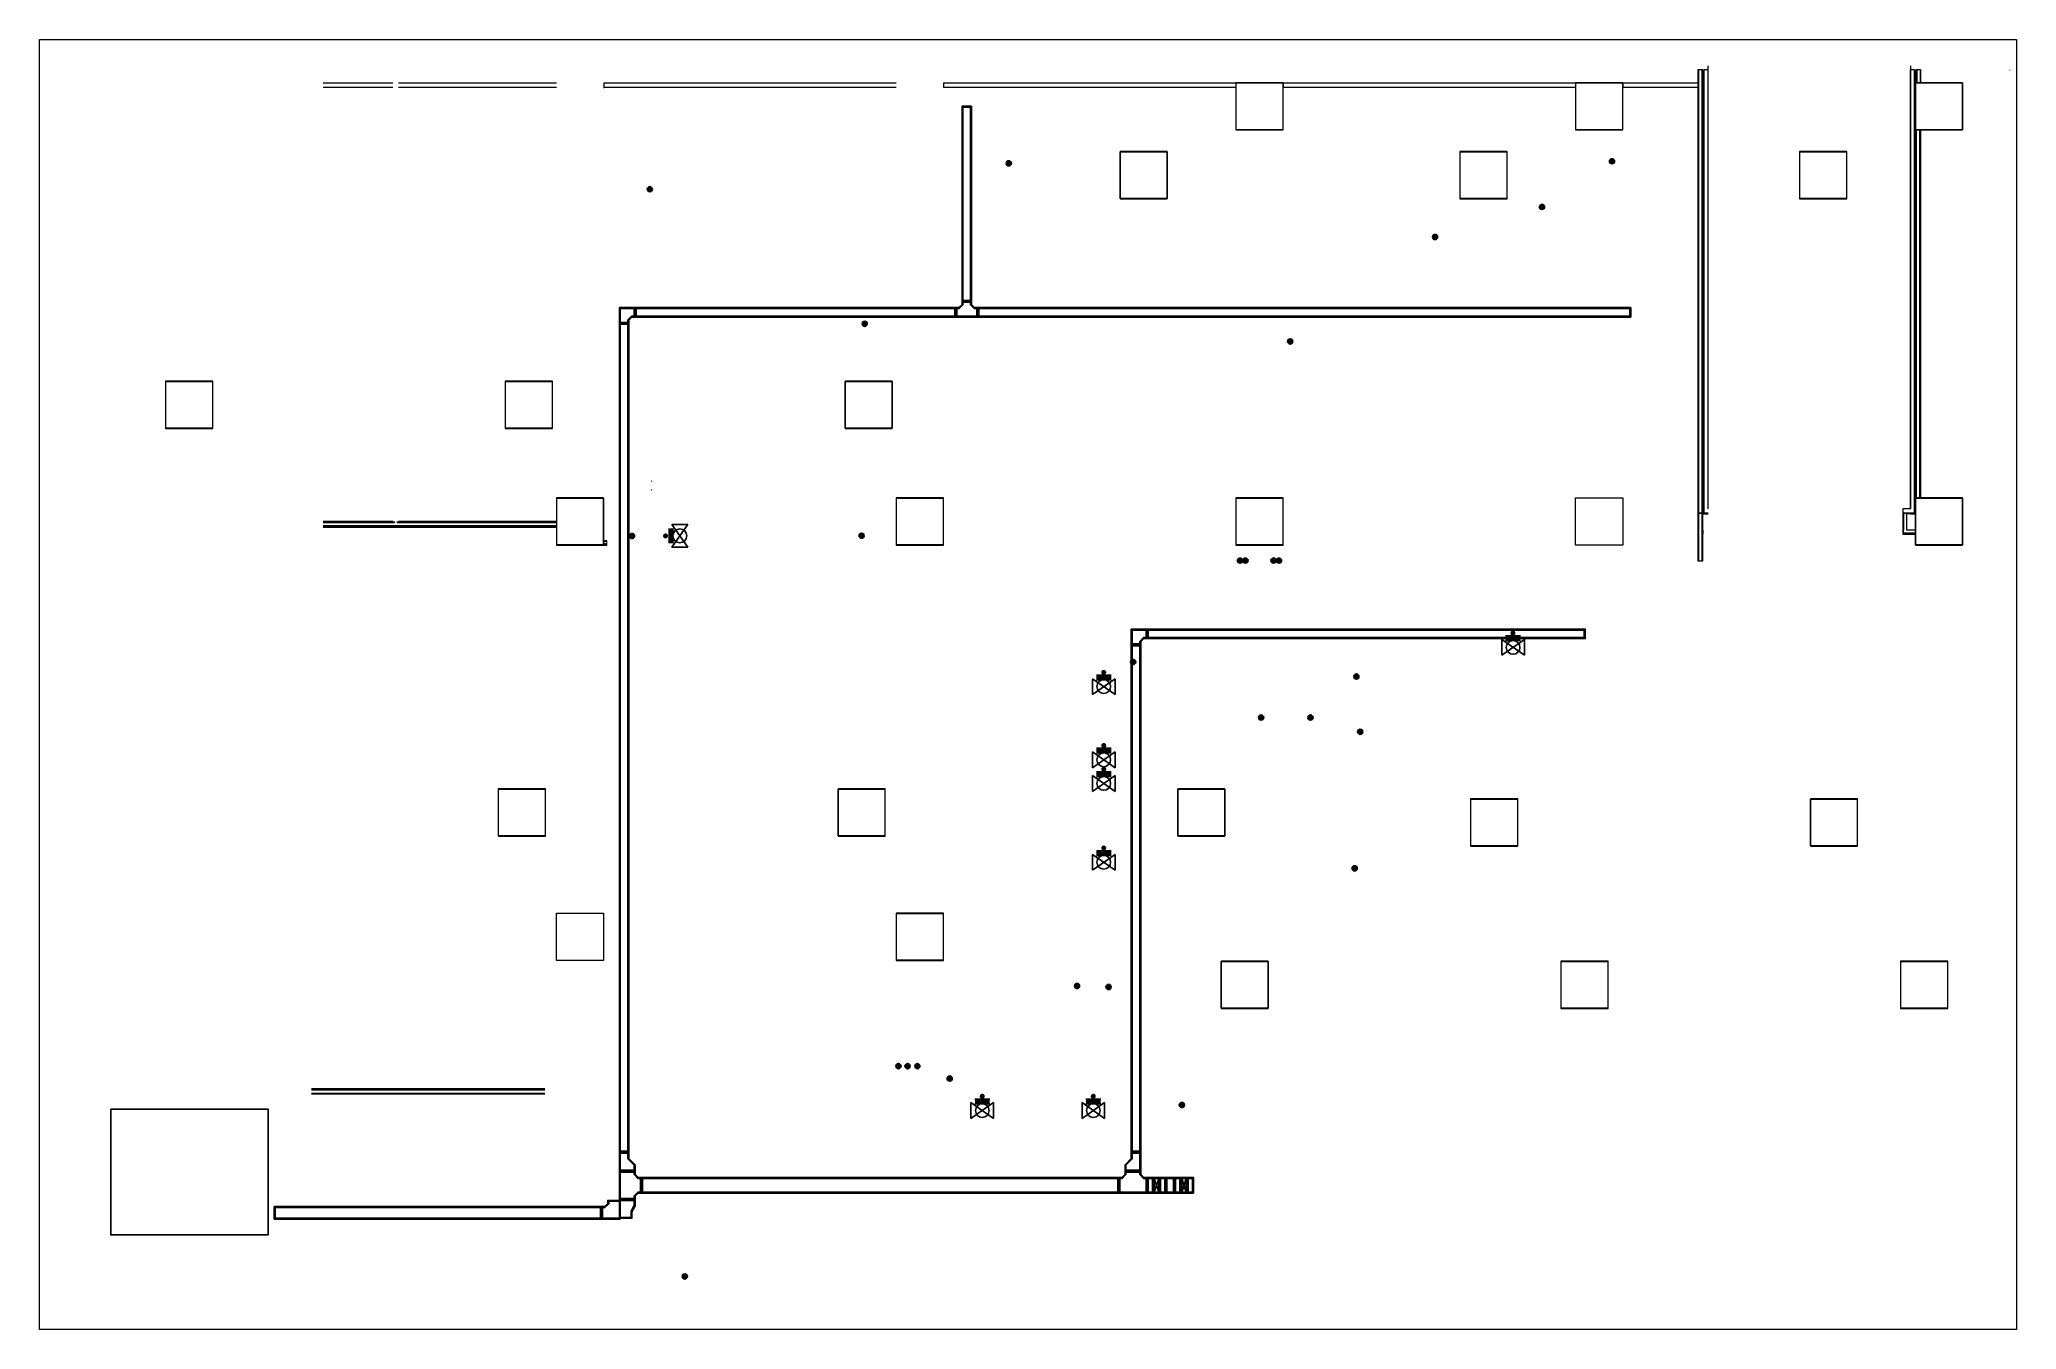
# Model space of a CAD drawing. Header units: millimetres. Extents: x 182617 to 245464, y 162716 to 203722.
import ezdxf

# ---------------------------------------------------------------- set-up
doc = ezdxf.new("R2010")
doc.units = ezdxf.units.MM
for name, color, linetype in [('Answere', 3, 'Continuous'), ('Destination', 3, 'Continuous'), ('instrument1', 1, 'Continuous'), ('instrument2', 1, 'Continuous'), ('instrument3', 1, 'Continuous')]:
    doc.layers.add(name, color=color, linetype=linetype)
doc.layers.add('Boundary', color=50, linetype='Continuous', lineweight=0)
doc.layers.add('Obstacle', color=8, linetype='Continuous', lineweight=0)
doc.layers.get('0').off()

# ---------------------------------------------------------------- blocks, each defined once
blk = doc.blocks.new('P4_FAB_INST_WIRING_1F$0$VALVE_PH4')
at = {"layer": 'instrument1'}
for p, q in [((508575, 3278), (509295, 3782)), ((508575, 3782), (509295, 3278)), ((508575, 3782), (508575, 3278)), ((509295, 3782), (509295, 3278)), ((508699, 3749), (509170, 3749))]:
    blk.add_line(p, q, dxfattribs=at)
at = {"layer": 'instrument1', "const_width": 79.4}
blk.add_lwpolyline([(508972, 3984, -1), (508893, 3984, -1)], format="xyb", close=True, dxfattribs=at)
at = {"layer": 'instrument1'}
blk.add_circle((508935, 3530), 218, dxfattribs=at)
blk.add_solid([(508699, 3895), (509170, 3895), (508699, 3749), (509170, 3749)], dxfattribs=at)
blk = doc.blocks.new('P4_FAB_INST_WIRING_1F$0$P3_PH1')
at = {"color": 1}
for p, q in [((360, 252), (-360, -252)), ((360, -252), (-360, 252)), ((-360, -252), (-360, 252)), ((360, -252), (360, 252)), ((235, -218), (-235, -218)), ((-235, -365), (235, -365))]:
    blk.add_line(p, q, dxfattribs=at)
at = {"color": 1, "const_width": 80}
blk.add_lwpolyline([(-38, -454, -1), (42, -454, -1)], format="xyb", close=True, dxfattribs=at)
at = {"color": 1}
blk.add_circle((0, 0), 218, dxfattribs=at)
blk.add_solid([(235, -365), (-235, -365), (235, -218), (-235, -218)], dxfattribs=at)
blk = doc.blocks.new('P4_FAB_ARCH_1F$0$Form Plate_ V_ Shared - Form Plate_LFC_ SS275_7T_1500 x 1500-2081056-_EXPORT_ 1F XREF')
at = {"layer": 'Obstacle'}
for p, q in [((750, 750), (-750, 750)), ((-750, 750), (-750, -750)), ((-743, -743), (-743, 743)), ((-743, 743), (743, 743)), ((743, 743), (743, -743)), ((750, -750), (750, 750)), ((-750, -750), (750, -750)), ((743, -743), (-743, -743))]:
    blk.add_line(p, q, dxfattribs=at)

msp = doc.modelspace()

# ---------------------------------------------------------------- hatches: boundary and pattern name
at = {"layer": 'instrument2'}
h = msp.add_hatch(color=256, dxfattribs=at)
edge = h.paths.add_edge_path()
edge.add_arc((213430, 199786), 82.1, 0, 360)
h = msp.add_hatch(color=256, dxfattribs=at)
edge = h.paths.add_edge_path()
edge.add_arc((213430, 199786), 82.1, 0, 360)
h = msp.add_hatch(color=256, dxfattribs=at)
edge = h.paths.add_edge_path()
edge.add_arc((213430, 199786), 82.1, 0, 360)
h = msp.add_hatch(color=256, dxfattribs=at)
edge = h.paths.add_edge_path()
edge.add_arc((213430, 199786), 82.1, 0, 360)
h = msp.add_hatch(color=256, dxfattribs=at)
edge = h.paths.add_edge_path()
edge.add_arc((232607, 199853), 82.1, 0, 360)
h = msp.add_hatch(color=256, dxfattribs=at)
edge = h.paths.add_edge_path()
edge.add_arc((232607, 199853), 82.1, 0, 360)
h = msp.add_hatch(color=256, dxfattribs=at)
edge = h.paths.add_edge_path()
edge.add_arc((232607, 199853), 82.1, 0, 360)
h = msp.add_hatch(color=256, dxfattribs=at)
edge = h.paths.add_edge_path()
edge.add_arc((232607, 199853), 82.1, 0, 360)
h = msp.add_hatch(color=256, dxfattribs=at)
edge = h.paths.add_edge_path()
edge.add_arc((202018, 198965), 82.1, 0, 360)
h = msp.add_hatch(color=256, dxfattribs=at)
edge = h.paths.add_edge_path()
edge.add_arc((202018, 198965), 82.1, 0, 360)
h = msp.add_hatch(color=256, dxfattribs=at)
edge = h.paths.add_edge_path()
edge.add_arc((202018, 198965), 82.1, 0, 360)
h = msp.add_hatch(color=256, dxfattribs=at)
edge = h.paths.add_edge_path()
edge.add_arc((202018, 198965), 82.1, 0, 360)
h = msp.add_hatch(color=256, dxfattribs=at)
edge = h.paths.add_edge_path()
edge.add_arc((230380, 198401), 82.1, 0, 360)
h = msp.add_hatch(color=256, dxfattribs=at)
edge = h.paths.add_edge_path()
edge.add_arc((230380, 198401), 82.1, 0, 360)
h = msp.add_hatch(color=256, dxfattribs=at)
edge = h.paths.add_edge_path()
edge.add_arc((230380, 198401), 82.1, 0, 360)
h = msp.add_hatch(color=256, dxfattribs=at)
edge = h.paths.add_edge_path()
edge.add_arc((230380, 198401), 82.1, 0, 360)
h = msp.add_hatch(color=256, dxfattribs=at)
edge = h.paths.add_edge_path()
edge.add_arc((226981, 197444), 82.1, 0, 360)
h = msp.add_hatch(color=256, dxfattribs=at)
edge = h.paths.add_edge_path()
edge.add_arc((226981, 197444), 82.1, 0, 360)
h = msp.add_hatch(color=256, dxfattribs=at)
edge = h.paths.add_edge_path()
edge.add_arc((226981, 197444), 82.1, 0, 360)
h = msp.add_hatch(color=256, dxfattribs=at)
edge = h.paths.add_edge_path()
edge.add_arc((226981, 197444), 82.1, 0, 360)
h = msp.add_hatch(color=256, dxfattribs=at)
edge = h.paths.add_edge_path()
edge.add_arc((208850, 194686), 82.1, 0, 360)
h = msp.add_hatch(color=256, dxfattribs=at)
edge = h.paths.add_edge_path()
edge.add_arc((208850, 194686), 82.1, 0, 360)
h = msp.add_hatch(color=256, dxfattribs=at)
edge = h.paths.add_edge_path()
edge.add_arc((208850, 194686), 82.1, 0, 360)
h = msp.add_hatch(color=256, dxfattribs=at)
edge = h.paths.add_edge_path()
edge.add_arc((208850, 194686), 82.1, 0, 360)
h = msp.add_hatch(color=256, dxfattribs=at)
edge = h.paths.add_edge_path()
edge.add_arc((222375, 194125), 82.1, 0, 360)
h = msp.add_hatch(color=256, dxfattribs=at)
edge = h.paths.add_edge_path()
edge.add_arc((222375, 194125), 82.1, 0, 360)
h = msp.add_hatch(color=256, dxfattribs=at)
edge = h.paths.add_edge_path()
edge.add_arc((222375, 194125), 82.1, 0, 360)
h = msp.add_hatch(color=256, dxfattribs=at)
edge = h.paths.add_edge_path()
edge.add_arc((222375, 194125), 82.1, 0, 360)
h = msp.add_hatch(color=256, dxfattribs=at)
edge = h.paths.add_edge_path()
edge.add_arc((201451, 187939), 82.1, 0, 360)
h = msp.add_hatch(color=256, dxfattribs=at)
edge = h.paths.add_edge_path()
edge.add_arc((201451, 187939), 82.1, 0, 360)
h = msp.add_hatch(color=256, dxfattribs=at)
edge = h.paths.add_edge_path()
edge.add_arc((201451, 187939), 82.1, 0, 360)
h = msp.add_hatch(color=256, dxfattribs=at)
edge = h.paths.add_edge_path()
edge.add_arc((201451, 187939), 82.1, 0, 360)
h = msp.add_hatch(color=256, dxfattribs=at)
edge = h.paths.add_edge_path()
edge.add_arc((208750, 187948), 82.1, 0, 360)
h = msp.add_hatch(color=256, dxfattribs=at)
edge = h.paths.add_edge_path()
edge.add_arc((208750, 187948), 82.1, 0, 360)
h = msp.add_hatch(color=256, dxfattribs=at)
edge = h.paths.add_edge_path()
edge.add_arc((208750, 187948), 82.1, 0, 360)
h = msp.add_hatch(color=256, dxfattribs=at)
edge = h.paths.add_edge_path()
edge.add_arc((208750, 187948), 82.1, 0, 360)
h = msp.add_hatch(color=256, dxfattribs=at)
edge = h.paths.add_edge_path()
edge.add_arc((220780, 187158), 82.1, 0, 360)
h = msp.add_hatch(color=256, dxfattribs=at)
edge = h.paths.add_edge_path()
edge.add_arc((220780, 187158), 82.1, 0, 360)
h = msp.add_hatch(color=256, dxfattribs=at)
edge = h.paths.add_edge_path()
edge.add_arc((220780, 187158), 82.1, 0, 360)
h = msp.add_hatch(color=256, dxfattribs=at)
edge = h.paths.add_edge_path()
edge.add_arc((220780, 187158), 82.1, 0, 360)
h = msp.add_hatch(color=256, dxfattribs=at)
edge = h.paths.add_edge_path()
edge.add_arc((220953, 187158), 82.1, 0, 360)
h = msp.add_hatch(color=256, dxfattribs=at)
edge = h.paths.add_edge_path()
edge.add_arc((220953, 187158), 82.1, 0, 360)
h = msp.add_hatch(color=256, dxfattribs=at)
edge = h.paths.add_edge_path()
edge.add_arc((220953, 187158), 82.1, 0, 360)
h = msp.add_hatch(color=256, dxfattribs=at)
edge = h.paths.add_edge_path()
edge.add_arc((220953, 187158), 82.1, 0, 360)
h = msp.add_hatch(color=256, dxfattribs=at)
edge = h.paths.add_edge_path()
edge.add_arc((221847, 187158), 82.1, 0, 360)
h = msp.add_hatch(color=256, dxfattribs=at)
edge = h.paths.add_edge_path()
edge.add_arc((221847, 187158), 82.1, 0, 360)
h = msp.add_hatch(color=256, dxfattribs=at)
edge = h.paths.add_edge_path()
edge.add_arc((221847, 187158), 82.1, 0, 360)
h = msp.add_hatch(color=256, dxfattribs=at)
edge = h.paths.add_edge_path()
edge.add_arc((221847, 187158), 82.1, 0, 360)
h = msp.add_hatch(color=256, dxfattribs=at)
edge = h.paths.add_edge_path()
edge.add_arc((222020, 187158), 82.1, 0, 360)
h = msp.add_hatch(color=256, dxfattribs=at)
edge = h.paths.add_edge_path()
edge.add_arc((222020, 187158), 82.1, 0, 360)
h = msp.add_hatch(color=256, dxfattribs=at)
edge = h.paths.add_edge_path()
edge.add_arc((222020, 187158), 82.1, 0, 360)
h = msp.add_hatch(color=256, dxfattribs=at)
edge = h.paths.add_edge_path()
edge.add_arc((222020, 187158), 82.1, 0, 360)
h = msp.add_hatch(color=256, dxfattribs=at)
edge = h.paths.add_edge_path()
edge.add_arc((224480, 183472), 82.1, 0, 360)
h = msp.add_hatch(color=256, dxfattribs=at)
edge = h.paths.add_edge_path()
edge.add_arc((224480, 183472), 82.1, 0, 360)
h = msp.add_hatch(color=256, dxfattribs=at)
edge = h.paths.add_edge_path()
edge.add_arc((224480, 183472), 82.1, 0, 360)
h = msp.add_hatch(color=256, dxfattribs=at)
edge = h.paths.add_edge_path()
edge.add_arc((224480, 183472), 82.1, 0, 360)
h = msp.add_hatch(color=256, dxfattribs=at)
edge = h.paths.add_edge_path()
edge.add_arc((221451, 182169), 82.1, 0, 360)
h = msp.add_hatch(color=256, dxfattribs=at)
edge = h.paths.add_edge_path()
edge.add_arc((221451, 182169), 82.1, 0, 360)
h = msp.add_hatch(color=256, dxfattribs=at)
edge = h.paths.add_edge_path()
edge.add_arc((221451, 182169), 82.1, 0, 360)
h = msp.add_hatch(color=256, dxfattribs=at)
edge = h.paths.add_edge_path()
edge.add_arc((221451, 182169), 82.1, 0, 360)
h = msp.add_hatch(color=256, dxfattribs=at)
edge = h.paths.add_edge_path()
edge.add_arc((223019, 182169), 82.1, 0, 360)
h = msp.add_hatch(color=256, dxfattribs=at)
edge = h.paths.add_edge_path()
edge.add_arc((223019, 182169), 82.1, 0, 360)
h = msp.add_hatch(color=256, dxfattribs=at)
edge = h.paths.add_edge_path()
edge.add_arc((223019, 182169), 82.1, 0, 360)
h = msp.add_hatch(color=256, dxfattribs=at)
edge = h.paths.add_edge_path()
edge.add_arc((223019, 182169), 82.1, 0, 360)
h = msp.add_hatch(color=256, dxfattribs=at)
edge = h.paths.add_edge_path()
edge.add_arc((224600, 181717), 82.1, 0, 360)
h = msp.add_hatch(color=256, dxfattribs=at)
edge = h.paths.add_edge_path()
edge.add_arc((224600, 181717), 82.1, 0, 360)
h = msp.add_hatch(color=256, dxfattribs=at)
edge = h.paths.add_edge_path()
edge.add_arc((224600, 181717), 82.1, 0, 360)
h = msp.add_hatch(color=256, dxfattribs=at)
edge = h.paths.add_edge_path()
edge.add_arc((224600, 181717), 82.1, 0, 360)
h = msp.add_hatch(color=256, dxfattribs=at)
edge = h.paths.add_edge_path()
edge.add_arc((224425, 177374), 82.1, 0, 360)
h = msp.add_hatch(color=256, dxfattribs=at)
edge = h.paths.add_edge_path()
edge.add_arc((224425, 177374), 82.1, 0, 360)
h = msp.add_hatch(color=256, dxfattribs=at)
edge = h.paths.add_edge_path()
edge.add_arc((224425, 177374), 82.1, 0, 360)
h = msp.add_hatch(color=256, dxfattribs=at)
edge = h.paths.add_edge_path()
edge.add_arc((224425, 177374), 82.1, 0, 360)
h = msp.add_hatch(color=256, dxfattribs=at)
edge = h.paths.add_edge_path()
edge.add_arc((215600, 173633), 82.1, 0, 360)
h = msp.add_hatch(color=256, dxfattribs=at)
edge = h.paths.add_edge_path()
edge.add_arc((215600, 173633), 82.1, 0, 360)
h = msp.add_hatch(color=256, dxfattribs=at)
edge = h.paths.add_edge_path()
edge.add_arc((215600, 173633), 82.1, 0, 360)
h = msp.add_hatch(color=256, dxfattribs=at)
edge = h.paths.add_edge_path()
edge.add_arc((215600, 173633), 82.1, 0, 360)
h = msp.add_hatch(color=256, dxfattribs=at)
edge = h.paths.add_edge_path()
edge.add_arc((216601, 173602), 82.1, 0, 360)
h = msp.add_hatch(color=256, dxfattribs=at)
edge = h.paths.add_edge_path()
edge.add_arc((216601, 173602), 82.1, 0, 360)
h = msp.add_hatch(color=256, dxfattribs=at)
edge = h.paths.add_edge_path()
edge.add_arc((216601, 173602), 82.1, 0, 360)
h = msp.add_hatch(color=256, dxfattribs=at)
edge = h.paths.add_edge_path()
edge.add_arc((216601, 173602), 82.1, 0, 360)
h = msp.add_hatch(color=256, dxfattribs=at)
edge = h.paths.add_edge_path()
edge.add_arc((209923, 171086), 82.1, 0, 360)
h = msp.add_hatch(color=256, dxfattribs=at)
edge = h.paths.add_edge_path()
edge.add_arc((209923, 171086), 82.1, 0, 360)
h = msp.add_hatch(color=256, dxfattribs=at)
edge = h.paths.add_edge_path()
edge.add_arc((209923, 171086), 82.1, 0, 360)
h = msp.add_hatch(color=256, dxfattribs=at)
edge = h.paths.add_edge_path()
edge.add_arc((209923, 171086), 82.1, 0, 360)
h = msp.add_hatch(color=256, dxfattribs=at)
edge = h.paths.add_edge_path()
edge.add_arc((210211, 171086), 82.1, 0, 360)
h = msp.add_hatch(color=256, dxfattribs=at)
edge = h.paths.add_edge_path()
edge.add_arc((210211, 171086), 82.1, 0, 360)
h = msp.add_hatch(color=256, dxfattribs=at)
edge = h.paths.add_edge_path()
edge.add_arc((210211, 171086), 82.1, 0, 360)
h = msp.add_hatch(color=256, dxfattribs=at)
edge = h.paths.add_edge_path()
edge.add_arc((210211, 171086), 82.1, 0, 360)
h = msp.add_hatch(color=256, dxfattribs=at)
edge = h.paths.add_edge_path()
edge.add_arc((210524, 171086), 82.1, 0, 360)
h = msp.add_hatch(color=256, dxfattribs=at)
edge = h.paths.add_edge_path()
edge.add_arc((210524, 171086), 82.1, 0, 360)
h = msp.add_hatch(color=256, dxfattribs=at)
edge = h.paths.add_edge_path()
edge.add_arc((210524, 171086), 82.1, 0, 360)
h = msp.add_hatch(color=256, dxfattribs=at)
edge = h.paths.add_edge_path()
edge.add_arc((210524, 171086), 82.1, 0, 360)
h = msp.add_hatch(color=256, dxfattribs=at)
edge = h.paths.add_edge_path()
edge.add_arc((211550, 170693), 82.1, 0, 360)
h = msp.add_hatch(color=256, dxfattribs=at)
edge = h.paths.add_edge_path()
edge.add_arc((211550, 170693), 82.1, 0, 360)
h = msp.add_hatch(color=256, dxfattribs=at)
edge = h.paths.add_edge_path()
edge.add_arc((211550, 170693), 82.1, 0, 360)
h = msp.add_hatch(color=256, dxfattribs=at)
edge = h.paths.add_edge_path()
edge.add_arc((211550, 170693), 82.1, 0, 360)
h = msp.add_hatch(color=256, dxfattribs=at)
edge = h.paths.add_edge_path()
edge.add_arc((218932, 169850), 82.1, 0, 360)
h = msp.add_hatch(color=256, dxfattribs=at)
edge = h.paths.add_edge_path()
edge.add_arc((218932, 169850), 82.1, 0, 360)
h = msp.add_hatch(color=256, dxfattribs=at)
edge = h.paths.add_edge_path()
edge.add_arc((218932, 169850), 82.1, 0, 360)
h = msp.add_hatch(color=256, dxfattribs=at)
edge = h.paths.add_edge_path()
edge.add_arc((218932, 169850), 82.1, 0, 360)
h = msp.add_hatch(color=256, dxfattribs=at)
edge = h.paths.add_edge_path()
edge.add_arc((203130, 164402), 82.1, 0, 360)
h = msp.add_hatch(color=256, dxfattribs=at)
edge = h.paths.add_edge_path()
edge.add_arc((203130, 164402), 82.1, 0, 360)
h = msp.add_hatch(color=256, dxfattribs=at)
edge = h.paths.add_edge_path()
edge.add_arc((203130, 164402), 82.1, 0, 360)
h = msp.add_hatch(color=256, dxfattribs=at)
edge = h.paths.add_edge_path()
edge.add_arc((203130, 164402), 82.1, 0, 360)
at = {"layer": 'instrument3'}
h = msp.add_hatch(color=256, dxfattribs=at)
edge = h.paths.add_edge_path()
edge.add_arc((217382, 183934), 82.1, 0, 360)
h = msp.add_hatch(color=256, dxfattribs=at)
edge = h.paths.add_edge_path()
edge.add_arc((217382, 183934), 82.1, 0, 360)
h = msp.add_hatch(color=256, dxfattribs=at)
edge = h.paths.add_edge_path()
edge.add_arc((217382, 183934), 82.1, 0, 360)
h = msp.add_hatch(color=256, dxfattribs=at)
edge = h.paths.add_edge_path()
edge.add_arc((217382, 183934), 82.1, 0, 360)

# ---------------------------------------------------------------- linework, layer by layer
at = {"layer": 'Answere'}
for p, q in [((218195, 167080, 0), (218055, 167520, 0)), ((218195, 167520, 0), (218055, 167080, 0)), ((219070, 167080, 0), (218930, 167520, 0)), ((219070, 167520, 0), (218930, 167080, 0))]:
    msp.add_line(p, q, dxfattribs=at)
for points, elevation in [([(212243, 195399), (212243, 201600), (211943, 201600), (211943, 195399)], 0), ([(212213, 195429), (212213, 201570), (211973, 201570), (211973, 195429)], 0), ([(201550, 195199), (201550, 194899), (201450, 194899), (201350, 194799), (201350, 194699), (201050, 194699), (201050, 195199)], 0), ([(201520, 195169), (201520, 194929), (201438, 194929), (201320, 194812), (201320, 194729), (201080, 194729), (201080, 195169)], 491), ([(211743, 195199), (201550, 195199), (201550, 194899), (211743, 194899)], 0), ([(211713, 195169), (201580, 195169), (201580, 194929), (211713, 194929)], 0), ([(212443, 194899), (212443, 195199), (212343, 195199), (212243, 195299), (212243, 195399), (211943, 195399), (211943, 195299), (211843, 195199), (211743, 195199), (211743, 194899)], 0), ([(212413, 194929), (212413, 195169), (212331, 195169), (212213, 195287), (212213, 195369), (211973, 195369), (211973, 195287), (211855, 195169), (211773, 195169), (211773, 194929)], 491), ([(233200, 195199), (212443, 195199), (212443, 194899), (233200, 194899)], 0), ([(233170, 195169), (212473, 195169), (212473, 194929), (233170, 194929)], 0), ([(201350, 168350), (201350, 194699), (201050, 194699), (201050, 168350)], 0), ([(201320, 168380), (201320, 194669), (201080, 194669), (201080, 168380)], 0), ([(217625, 184479), (217625, 184579), (217725, 184679), (217825, 184679), (217825, 184979), (217325, 184979), (217325, 184479)], 0), ([(217595, 184509), (217595, 184591), (217713, 184709), (217795, 184709), (217795, 184949), (217355, 184949), (217355, 184509)], 491), ([(217825, 184679), (231753, 184679), (231753, 184979), (217825, 184979)], 0), ([(217855, 184709), (231723, 184709), (231723, 184949), (217855, 184949)], 0), ([(217325, 184479), (217325, 168350), (217625, 168350), (217625, 184479)], 0), ([(217355, 184449), (217355, 168380), (217595, 168380), (217595, 184449)], 0), ([(201520, 167935), (201320, 168135), (201320, 168320), (201080, 168320), (201080, 167780), (201520, 167780)], -491), ([(217155, 167935), (217355, 168135), (217355, 168320), (217595, 168320), (217595, 167780), (217155, 167780)], -491), ([(201050, 167750), (201550, 167750), (201550, 167650), (201650, 167550), (201750, 167550), (201750, 167050), (201650, 167050), (201550, 166950), (201550, 166850), (201050, 166850)], 0), ([(201080, 167720), (201520, 167720), (201520, 167638), (201638, 167520), (201720, 167520), (201720, 167080), (201638, 167080), (201520, 166962), (201520, 166880), (201080, 166880)], 491), ([(201750, 167050), (216925, 167050), (216925, 167550), (201750, 167550)], 0), ([(201780, 167080), (216895, 167080), (216895, 167520), (201780, 167520)], 0), ([(216925, 167050), (216925, 167550), (217025, 167550), (217125, 167650), (217125, 167750), (217625, 167750), (217625, 167650), (217725, 167550), (217825, 167550), (217825, 167050)], 0), ([(216955, 167080), (216955, 167520), (217037, 167520), (217155, 167638), (217155, 167720), (217595, 167720), (217595, 167638), (217713, 167520), (217795, 167520), (217795, 167080)], 491), ([(217825, 167050), (218025, 167050), (218025, 167550), (217825, 167550)], 0), ([(217855, 167080), (217995, 167080), (217995, 167520), (217855, 167520)], 0), ([(218025, 167050), (218225, 167050), (218225, 167550), (218025, 167550)], 0), ([(218055, 167080), (218195, 167080), (218195, 167520), (218055, 167520)], 0), ([(218225, 167050), (218425, 167050), (218425, 167550), (218225, 167550)], 0), ([(218255, 167080), (218395, 167080), (218395, 167520), (218255, 167520)], 0), ([(218425, 167050), (218700, 167050), (218700, 167550), (218425, 167550)], 0), ([(218455, 167080), (218670, 167080), (218670, 167520), (218455, 167520)], 0), ([(218700, 167050), (218900, 167050), (218900, 167550), (218700, 167550)], 0), ([(218730, 167080), (218870, 167080), (218870, 167520), (218730, 167520)], 0), ([(218900, 167050), (219100, 167050), (219100, 167550), (218900, 167550)], 0), ([(218930, 167080), (219070, 167080), (219070, 167520), (218930, 167520)], 0), ([(219100, 167050), (219300, 167050), (219300, 167550), (219100, 167550)], 0), ([(219130, 167080), (219270, 167080), (219270, 167520), (219130, 167520)], 0), ([(201050, 166250), (201050, 166790), (200710, 166790), (200710, 166708), (200592, 166590), (200510, 166590), (200510, 166250)], 491), ([(201520, 166665), (201420, 166465), (201420, 166280), (201080, 166280), (201080, 166820), (201520, 166820)], -491)]:
    msp.add_lwpolyline(points, close=True, dxfattribs=dict(at, elevation=elevation))
at = {"layer": 'Answere', "elevation": 0}
for points in [[(201550, 167950), (201350, 168150), (201350, 168350), (201050, 168350), (201050, 167750), (201550, 167750), (201550, 167950)], [(217125, 167950), (217325, 168150), (217325, 168350), (217625, 168350), (217625, 167750), (217125, 167750), (217125, 167950)], [(201550, 166650), (201450, 166450), (201450, 166250), (201050, 166250), (201050, 166850), (201550, 166850), (201550, 166650)]]:
    msp.add_lwpolyline(points, dxfattribs=at)
at = {"layer": 'Answere'}
for points in [[(190080, 166220), (200480, 166220), (200480, 166620), (190080, 166620)], [(190110, 166250), (200450, 166250), (200450, 166590), (190110, 166590)]]:
    msp.add_lwpolyline(points, close=True, dxfattribs=at)
msp.add_lwpolyline([(201080, 166220), (201080, 166820), (200680, 166820), (200680, 166720), (200580, 166620), (200480, 166620), (200480, 166220), (201080, 166220)], dxfattribs=at)
at = {"layer": 'Boundary', "elevation": 0}
msp.add_lwpolyline([(182617, 203722), (245464, 203722), (245464, 162716), (182617, 162716)], close=True, dxfattribs=at)
at = {"layer": 'Destination', "elevation": 0}
msp.add_lwpolyline([(184880, 169720), (189880, 169720), (189880, 165720), (184880, 165720), (184880, 169720)], dxfattribs=at)
at = {"layer": 'instrument2'}
for centre in [(213430, 199786), (213430, 199786), (213430, 199786), (213430, 199786), (232607, 199853, 0), (232607, 199853, 0), (232607, 199853, 0), (232607, 199853, 0), (202018, 198965, 0), (202018, 198965, 0), (202018, 198965, 0), (202018, 198965, 0), (230380, 198401, 0), (230380, 198401, 0), (230380, 198401, 0), (230380, 198401, 0), (226981, 197444, 0), (226981, 197444, 0), (226981, 197444, 0), (226981, 197444, 0), (208850, 194686), (208850, 194686), (208850, 194686), (208850, 194686), (222375, 194125), (222375, 194125), (222375, 194125), (222375, 194125), (201451, 187939, 0), (201451, 187939, 0), (201451, 187939, 0), (201451, 187939, 0), (208750, 187948, 0), (208750, 187948, 0), (208750, 187948, 0), (208750, 187948, 0), (220780, 187158), (220780, 187158), (220780, 187158), (220780, 187158), (220953, 187158), (220953, 187158), (220953, 187158), (220953, 187158), (221847, 187158), (221847, 187158), (221847, 187158), (221847, 187158), (222020, 187158), (222020, 187158), (222020, 187158), (222020, 187158), (224480, 183472, 0), (224480, 183472, 0), (224480, 183472, 0), (224480, 183472, 0), (221451, 182169), (221451, 182169), (221451, 182169), (221451, 182169), (223019, 182169), (223019, 182169), (223019, 182169), (223019, 182169), (224600, 181717), (224600, 181717), (224600, 181717), (224600, 181717), (224425, 177374), (224425, 177374), (224425, 177374), (224425, 177374), (215600, 173633), (215600, 173633), (215600, 173633), (215600, 173633), (216601, 173602), (216601, 173602), (216601, 173602), (216601, 173602), (209923, 171086), (209923, 171086), (209923, 171086), (209923, 171086), (210211, 171086), (210211, 171086), (210211, 171086), (210211, 171086), (210524, 171086), (210524, 171086), (210524, 171086), (210524, 171086), (211550, 170693), (211550, 170693), (211550, 170693), (211550, 170693), (218932, 169850, 0), (218932, 169850, 0), (218932, 169850, 0), (218932, 169850, 0), (203130, 164402, 0), (203130, 164402, 0), (203130, 164402, 0), (203130, 164402, 0)]:
    msp.add_circle(centre, 82.1, dxfattribs=at)
at = {"layer": 'instrument3'}
msp.add_circle((217382, 183934), 82.1, dxfattribs=at)
msp.add_circle((217382, 183934), 82.1, dxfattribs=at)
msp.add_circle((217382, 183934), 82.1, dxfattribs=at)
msp.add_circle((217382, 183934), 82.1, dxfattribs=at)
at = {"layer": 'Obstacle'}
for p, q in [((235490, 202755), (235330, 202755)), ((235330, 202755), (235330, 188665)), ((235345, 202755), (235345, 188665)), ((235360, 202755), (235360, 188665)), ((235460, 202755), (235460, 188665)), ((235475, 202755), (235475, 188665)), ((235490, 188665), (235490, 202755)), ((235490, 202750), (235500, 202750)), ((235500, 188640), (235500, 202750)), ((235500, 202750), (235525, 202750)), ((235525, 202755), (235525, 188665)), ((235660, 202755), (235525, 202755)), ((235526, 188666), (235526, 202755)), ((235659, 188799), (235659, 202755)), ((235660, 202755), (235660, 202890)), ((235660, 188800), (235660, 202755)), ((242090, 202890), (242090, 202755)), ((242090, 202755), (242090, 188800)), ((242225, 202755), (242090, 202755)), ((242091, 188799), (242091, 202755)), ((242224, 188666), (242224, 202755)), ((242225, 188665), (242225, 202755)), ((242225, 202750), (242250, 202750)), ((242250, 202750), (242260, 202750)), ((242250, 202750), (242250, 202350)), ((242424, 202755), (242260, 202755)), ((242260, 202755), (242260, 202350)), ((242272, 202755), (242272, 202350)), ((242285, 202755), (242285, 202350)), ((242297, 202755), (242297, 202350)), ((242399, 202755), (242399, 202350)), ((242424, 202350), (242424, 202755)), ((245250, 202755), (245250, 202750)), ((191630, 202350), (193850, 202350)), ((193850, 202200), (191630, 202200)), ((194026, 202350), (199050, 202350)), ((199050, 202200), (194026, 202200)), ((200553, 202200), (200550, 202200)), ((200550, 202200), (200553, 202200)), ((200553, 202350), (209850, 202350)), ((200553, 202350), (200553, 202200)), ((209850, 202200), (200553, 202200)), ((211353, 202200), (211350, 202200)), ((211353, 202200), (211350, 202200)), ((211353, 202350), (220650, 202350)), ((211353, 202350), (211353, 202200)), ((220650, 202200), (211353, 202200)), ((222153, 202200), (222150, 202200)), ((222153, 202200), (222150, 202200)), ((222153, 202350), (231450, 202350)), ((222153, 202350), (222153, 202200)), ((231450, 202200), (222153, 202200)), ((232953, 202200), (232950, 202200)), ((232953, 202200), (232950, 202200)), ((232953, 202350), (235330, 202350)), ((232953, 202350), (232953, 202200)), ((235330, 202200), (232953, 202200)), ((235490, 202350), (235500, 202350)), ((235500, 202200), (235490, 202200)), ((235500, 202350), (235500, 202200)), ((243753, 202200), (243750, 202200)), ((243753, 202200), (243750, 202200)), ((243753, 202350), (243753, 202200)), ((242250, 200850), (242250, 189150)), ((242260, 200850), (242260, 189150)), ((242275, 189150), (242275, 200850)), ((242290, 189150), (242290, 200850)), ((242390, 189150), (242390, 200850)), ((242405, 189150), (242405, 200850)), ((242420, 189150), (242420, 200850)), ((202075, 189694), (202080, 189694)), ((202075, 189669), (202075, 189674)), ((202080, 189674), (202075, 189674)), ((202080, 189669), (202075, 189669)), ((202075, 189414), (202075, 189419)), ((202075, 189419), (202080, 189419)), ((202075, 189414), (202080, 189414)), ((202080, 189394), (202075, 189394)), ((202080, 189669), (202080, 189674)), ((202080, 189414), (202080, 189419)), ((202100, 189674), (202100, 189669)), ((202100, 189419), (202100, 189414)), ((231450, 189150), (232950, 189150)), ((231450, 187650), (231450, 189150)), ((232950, 189150), (232950, 187650)), ((235490, 188665), (235330, 188665)), ((235330, 188665), (235330, 187150)), ((235330, 188665), (235490, 188665)), ((235345, 188665), (235345, 187150)), ((235360, 188665), (235360, 187150)), ((235460, 188665), (235460, 187150)), ((235475, 188665), (235475, 187150)), ((235490, 187150), (235490, 188665)), ((235500, 188640), (235660, 188640)), ((235526, 188666), (235525, 188666)), ((235525, 188666), (235525, 188665)), ((235525, 188665), (235660, 188665)), ((235525, 188665), (235526, 188665)), ((235526, 188665), (235526, 188666)), ((235659, 188666), (235526, 188666)), ((235660, 188799), (235659, 188799)), ((235660, 188666), (235659, 188666)), ((235659, 188665), (235659, 188666)), ((235659, 188665), (235660, 188665)), ((242090, 188800), (241850, 188800)), ((241850, 188800), (241850, 188665)), ((242090, 188799), (241850, 188799)), ((242090, 188666), (241850, 188666)), ((241975, 188665), (241850, 188665)), ((241850, 188665), (241850, 188125)), ((241850, 188665), (242090, 188665)), ((241862, 188665), (241862, 188125)), ((241875, 188665), (241875, 188125)), ((241975, 188125), (241975, 188665)), ((242090, 188640), (241975, 188640)), ((242091, 188799), (242090, 188799)), ((242091, 188666), (242090, 188666)), ((242090, 188665), (242225, 188665)), ((242090, 188665), (242091, 188665)), ((242090, 188640), (242250, 188640)), ((242224, 188666), (242091, 188666)), ((242091, 188666), (242091, 188665)), ((242224, 188665), (242224, 188666)), ((242225, 188666), (242224, 188666)), ((242224, 188665), (242225, 188665)), ((242225, 188665), (242225, 188666)), ((193850, 188400), (191630, 188400)), ((193869, 188381), (191630, 188381)), ((193888, 188362), (191630, 188362)), ((199050, 188262), (191630, 188262)), ((199050, 188243), (191630, 188243)), ((191630, 188224), (199050, 188224)), ((193869, 188400), (193869, 188381)), ((193888, 188400), (193888, 188381)), ((193888, 188381), (193888, 188362)), ((193988, 188400), (193988, 188381)), ((193988, 188381), (193988, 188362)), ((199050, 188362), (193988, 188362)), ((194007, 188400), (194007, 188381)), ((199050, 188381), (194007, 188381)), ((199050, 188400), (194026, 188400)), ((235490, 188125), (235490, 188000)), ((241850, 188125), (241850, 188012)), ((241850, 188012), (241850, 188000)), ((241850, 188000), (242250, 188000)), ((241862, 188025), (241862, 188125)), ((241862, 188012), (241862, 188025)), ((242250, 188012), (241862, 188012)), ((241875, 188025), (241875, 188125)), ((242250, 188025), (241875, 188025)), ((242250, 188125), (241975, 188125)), ((200650, 187789), (200550, 187789)), ((200650, 187764), (200550, 187764)), ((200650, 187687), (200550, 187687)), ((200650, 187675), (200550, 187675)), ((200650, 187662), (200550, 187662)), ((200550, 187650), (200650, 187650)), ((200650, 187650), (200650, 187789)), ((232950, 187650), (231450, 187650)), ((235330, 187150), (235490, 187150)), ((199050, 175950), (200550, 175950)), ((199050, 174450), (199050, 175950)), ((200550, 175950), (200550, 174450)), ((200550, 174450), (199050, 174450)), ((198680, 170370), (191260, 170370)), ((191260, 170358), (198680, 170358)), ((191260, 170345), (198680, 170345)), ((191260, 170333), (198680, 170333)), ((191260, 170231), (198680, 170231)), ((191260, 170206), (198680, 170206))]:
    msp.add_line(p, q, dxfattribs=at)

# ---------------------------------------------------------------- block references
at = {"layer": 'instrument1'}
for name, p, rotation in [('P4_FAB_INST_WIRING_1F$0$VALVE_PH4', (206502, -320990), 90), ('P4_FAB_INST_WIRING_1F$0$P3_PH1', (229459, 184400), 180), ('P4_FAB_INST_WIRING_1F$0$P3_PH1', (216450, 183151), 180), ('P4_FAB_INST_WIRING_1F$0$P3_PH1', (216450, 180825), 180), ('P4_FAB_INST_WIRING_1F$0$P3_PH1', (216450, 180073), 180), ('P4_FAB_INST_WIRING_1F$0$P3_PH1', (216450, 177567), 180), ('P4_FAB_INST_WIRING_1F$0$P3_PH1', (212588, 169675), 180), ('P4_FAB_INST_WIRING_1F$0$P3_PH1', (216117, 169675), 180)]:
    msp.add_blockref(name, p, dxfattribs=dict(at, rotation=rotation))
at = {"layer": 'Obstacle'}
for p in [(221400, 201600), (232200, 201600), (243000, 201600), (217718, 199408), (228518, 199408), (239318, 199408), (187374, 192109), (198174, 192109), (208974, 192109), (199800, 188400), (210600, 188400), (221400, 188400), (243000, 188400), (197950, 179148), (208750, 179148), (219550, 179148), (228861, 178833), (239661, 178833), (210600, 175200), (220929, 173674), (231729, 173674), (242529, 173674)]:
    msp.add_blockref('P4_FAB_ARCH_1F$0$Form Plate_ V_ Shared - Form Plate_LFC_ SS275_7T_1500 x 1500-2081056-_EXPORT_ 1F XREF', p, dxfattribs=at)

doc.saveas('drawing.dxf')
